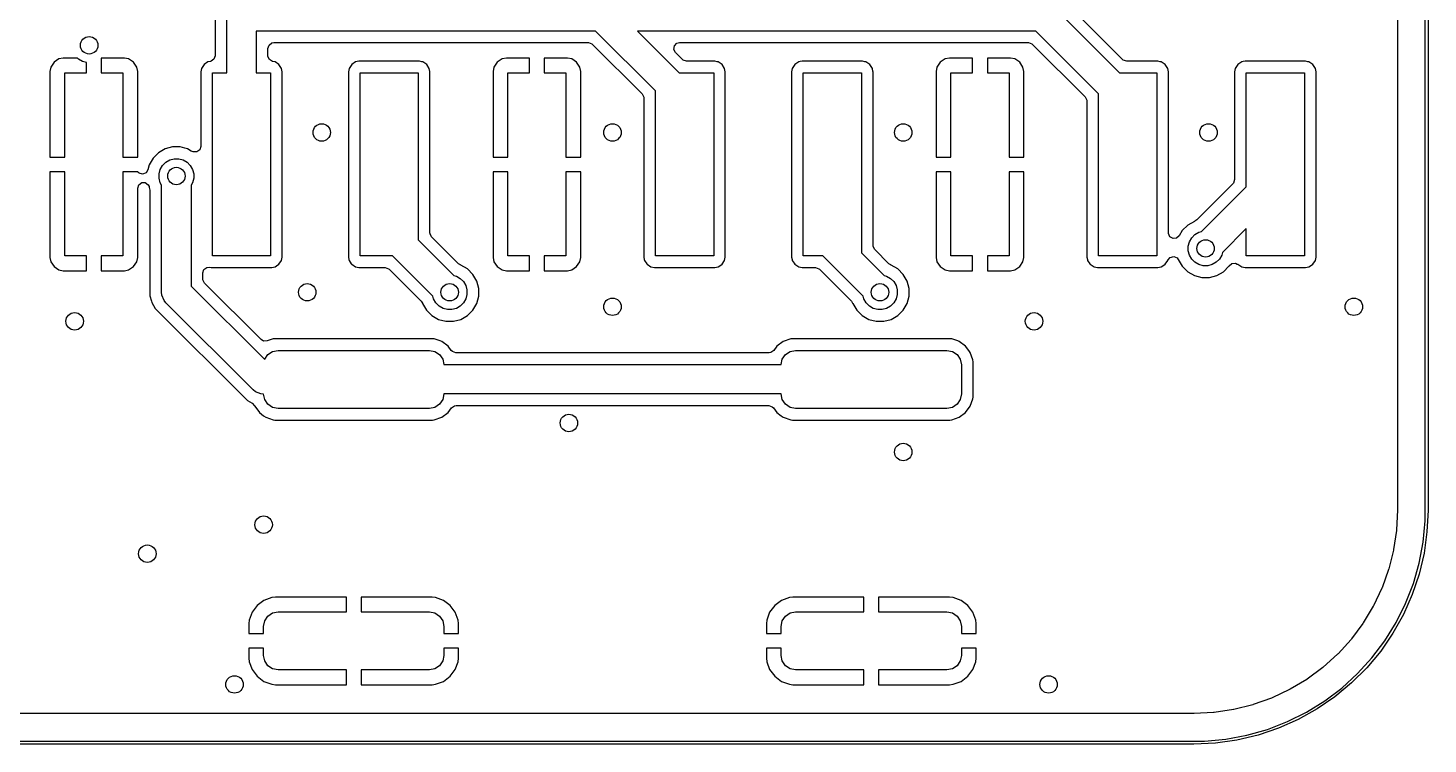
# Model space of a CAD drawing. Header units: inches. Extents: x 0.47 to 2.28, y -2.25 to -0.47.
# Drawn here: x 1.337 to 2.284, y -2.245 to -1.76 of the extents above; entities that cross this region are included whole.
import ezdxf

# ---------------------------------------------------------------- set-up
doc = ezdxf.new("R2010")
doc.units = ezdxf.units.IN
doc.header["$MEASUREMENT"] = 0
doc.layers.add('F.Cu', color=13, linetype='CONTINUOUS', true_color=0xc83434)

msp = doc.modelspace()

# ---------------------------------------------------------------- linework, layer by layer
at = {"layer": 'F.Cu', "linetype": 'CONTINUOUS'}
for p, q in [((2.28248, -2.08661), (2.28248, -0.62992)), ((2.28445, -0.62992), (2.28445, -2.08661)), ((2.26376, -1.56316), (2.26376, -2.08652)), ((1.46321, -1.72719), (1.46321, -1.77871)), ((2.07767, -1.78131), (2.03735, -1.74098)), ((1.4711, -1.79035), (1.4711, -1.75197)), ((2.0301, -1.7449), (2.07556, -1.79035)), ((1.72086, -1.76197), (1.4911, -1.76197)), ((1.4911, -1.76197), (1.4911, -1.79035)), ((1.76142, -1.80253), (1.72086, -1.76197)), ((2.01889, -1.76197), (1.74914, -1.76197)), ((1.74914, -1.76197), (1.77753, -1.79035)), ((2.06142, -1.8045), (2.01889, -1.76197)), ((1.499, -1.77381), (1.49975, -1.77149)), ((1.49975, -1.77149), (1.50172, -1.77006)), ((1.50172, -1.77006), (1.50294, -1.76986)), ((1.50294, -1.76986), (1.71595, -1.76986)), ((1.71595, -1.76986), (1.71827, -1.77062)), ((1.71827, -1.77062), (1.71874, -1.77102)), ((1.71874, -1.77102), (1.75237, -1.80464)), ((1.77382, -1.77442), (1.77421, -1.77202)), ((1.77421, -1.77202), (1.77593, -1.77029)), ((1.77593, -1.77029), (1.77772, -1.76986)), ((1.77772, -1.76986), (2.01399, -1.76986)), ((2.01399, -1.76986), (2.0163, -1.77062)), ((2.0163, -1.77062), (2.01677, -1.77102)), ((2.01677, -1.77102), (2.05237, -1.80661)), ((1.35752, -1.78093), (1.35421, -1.78314)), ((1.36043, -1.78035), (1.35752, -1.78093)), ((1.37009, -1.78035), (1.36043, -1.78035)), ((1.37076, -1.78102), (1.37009, -1.78035)), ((1.37343, -1.78257), (1.37076, -1.78102)), ((1.3861, -1.78035), (1.3861, -1.79035)), ((1.40177, -1.78035), (1.3861, -1.78035)), ((1.3861, -1.78035), (1.3861, -1.78035)), ((1.40469, -1.78093), (1.40177, -1.78035)), ((1.408, -1.78314), (1.40469, -1.78093)), ((1.40469, -1.78093), (1.40469, -1.78093)), ((1.46246, -1.78103), (1.46048, -1.78246)), ((1.46321, -1.77871), (1.46246, -1.78103)), ((1.499, -1.77871), (1.499, -1.77381)), ((1.49902, -1.77918), (1.499, -1.77871)), ((1.50004, -1.78139), (1.49902, -1.77918)), ((1.50217, -1.78258), (1.50004, -1.78139)), ((1.65752, -1.78093), (1.65421, -1.78314)), ((1.66043, -1.78035), (1.65752, -1.78093)), ((1.6761, -1.78035), (1.66043, -1.78035)), ((1.6761, -1.79035), (1.6761, -1.78035)), ((1.6761, -1.78035), (1.6761, -1.78035)), ((1.70177, -1.78035), (1.6861, -1.78035)), ((1.6861, -1.78035), (1.6861, -1.78035)), ((1.6861, -1.78035), (1.6861, -1.79035)), ((1.70469, -1.78093), (1.70177, -1.78035)), ((1.708, -1.78314), (1.70469, -1.78093)), ((1.70469, -1.78093), (1.70469, -1.78093)), ((1.77493, -1.77659), (1.77382, -1.77442)), ((1.77964, -1.78131), (1.77493, -1.77659)), ((1.78011, -1.78171), (1.77964, -1.78131)), ((1.78243, -1.78246), (1.78011, -1.78171)), ((1.95752, -1.78093), (1.95421, -1.78314)), ((1.96043, -1.78035), (1.95752, -1.78093)), ((1.9761, -1.78035), (1.96043, -1.78035)), ((1.9761, -1.79035), (1.9761, -1.78035)), ((1.9761, -1.78035), (1.9761, -1.78035)), ((2.00177, -1.78035), (1.9861, -1.78035)), ((1.9861, -1.78035), (1.9861, -1.78035)), ((1.9861, -1.78035), (1.9861, -1.79035)), ((2.00469, -1.78093), (2.00177, -1.78035)), ((2.008, -1.78314), (2.00469, -1.78093)), ((2.00469, -1.78093), (2.00469, -1.78093)), ((2.07814, -1.78171), (2.07767, -1.78131)), ((2.08046, -1.78246), (2.07814, -1.78171)), ((1.352, -1.78645), (1.35142, -1.78937)), ((1.35142, -1.78937), (1.35142, -1.84736)), ((1.35421, -1.78314), (1.352, -1.78645)), ((1.352, -1.78645), (1.352, -1.78645)), ((1.35421, -1.78314), (1.35421, -1.78314)), ((1.36142, -1.84736), (1.36142, -1.79035)), ((1.36142, -1.79035), (1.3761, -1.79035)), ((1.3761, -1.78328), (1.37343, -1.78257)), ((1.3761, -1.79035), (1.3761, -1.78328)), ((1.3861, -1.79035), (1.40079, -1.79035)), ((1.40079, -1.79035), (1.40079, -1.84736)), ((1.41021, -1.78645), (1.408, -1.78314)), ((1.408, -1.78314), (1.408, -1.78314)), ((1.41079, -1.78937), (1.41021, -1.78645)), ((1.41079, -1.84736), (1.41079, -1.78937)), ((1.45375, -1.78843), (1.45352, -1.78958)), ((1.45352, -1.78958), (1.45352, -1.78958)), ((1.45352, -1.78958), (1.45352, -1.78958)), ((1.45352, -1.78958), (1.45352, -1.84019)), ((1.45398, -1.78727), (1.45375, -1.78843)), ((1.45573, -1.78466), (1.45398, -1.78727)), ((1.45834, -1.78292), (1.45573, -1.78466)), ((1.45573, -1.78466), (1.45573, -1.78466)), ((1.46003, -1.78258), (1.45834, -1.78292)), ((1.45834, -1.78292), (1.45834, -1.78292)), ((1.46048, -1.78246), (1.46003, -1.78258)), ((1.46142, -1.91437), (1.46142, -1.79035)), ((1.46142, -1.79035), (1.4711, -1.79035)), ((1.4911, -1.79035), (1.50079, -1.79035)), ((1.50079, -1.79035), (1.50079, -1.91437)), ((1.50387, -1.78292), (1.50217, -1.78258)), ((1.50647, -1.78466), (1.50387, -1.78292)), ((1.50648, -1.78466), (1.50647, -1.78466)), ((1.50822, -1.78727), (1.50648, -1.78466)), ((1.50648, -1.78466), (1.50648, -1.78466)), ((1.50868, -1.78958), (1.50822, -1.78727)), ((1.50822, -1.78727), (1.50822, -1.78727)), ((1.50822, -1.78727), (1.50822, -1.78727)), ((1.50868, -1.91515), (1.50868, -1.78958)), ((1.55375, -1.78843), (1.55352, -1.78958)), ((1.55352, -1.78958), (1.55352, -1.91515)), ((1.55398, -1.78727), (1.55375, -1.78843)), ((1.55573, -1.78466), (1.55398, -1.78727)), ((1.55834, -1.78292), (1.55573, -1.78466)), ((1.55573, -1.78466), (1.55573, -1.78466)), ((1.55932, -1.78272), (1.55834, -1.78292)), ((1.56064, -1.78246), (1.55932, -1.78272)), ((1.60156, -1.78246), (1.56064, -1.78246)), ((1.56142, -1.91437), (1.56142, -1.79035)), ((1.56142, -1.79035), (1.60079, -1.79035)), ((1.60079, -1.79035), (1.60079, -1.90357)), ((1.6031, -1.78277), (1.60156, -1.78246)), ((1.60387, -1.78292), (1.6031, -1.78277)), ((1.60647, -1.78466), (1.60387, -1.78292)), ((1.60648, -1.78466), (1.60647, -1.78466)), ((1.60822, -1.78727), (1.60648, -1.78466)), ((1.60648, -1.78466), (1.60648, -1.78466)), ((1.60864, -1.78937), (1.60822, -1.78727)), ((1.60822, -1.78727), (1.60822, -1.78727)), ((1.60822, -1.78727), (1.60822, -1.78727)), ((1.60868, -1.78958), (1.60864, -1.78937)), ((1.60868, -1.85736), (1.60868, -1.78958)), ((1.60868, -1.78958), (1.60868, -1.78958)), ((1.60868, -1.78958), (1.60868, -1.78958)), ((1.652, -1.78645), (1.65142, -1.78937)), ((1.65142, -1.78937), (1.65142, -1.84736)), ((1.65421, -1.78314), (1.652, -1.78645)), ((1.652, -1.78645), (1.652, -1.78645)), ((1.65421, -1.78314), (1.65421, -1.78314)), ((1.66142, -1.84736), (1.66142, -1.79035)), ((1.66142, -1.79035), (1.6761, -1.79035)), ((1.6861, -1.79035), (1.70079, -1.79035)), ((1.70079, -1.79035), (1.70079, -1.84736)), ((1.71021, -1.78645), (1.708, -1.78314)), ((1.708, -1.78314), (1.708, -1.78314)), ((1.71079, -1.78937), (1.71021, -1.78645)), ((1.71079, -1.84736), (1.71079, -1.78937)), ((1.77753, -1.79035), (1.80079, -1.79035)), ((1.80156, -1.78246), (1.78243, -1.78246)), ((1.80079, -1.79035), (1.80079, -1.91437)), ((1.8031, -1.78277), (1.80156, -1.78246)), ((1.80156, -1.78246), (1.80156, -1.78246)), ((1.80387, -1.78292), (1.8031, -1.78277)), ((1.80647, -1.78466), (1.80387, -1.78292)), ((1.80648, -1.78466), (1.80647, -1.78466)), ((1.80822, -1.78727), (1.80648, -1.78466)), ((1.80648, -1.78466), (1.80648, -1.78466)), ((1.80868, -1.78958), (1.80822, -1.78727)), ((1.80822, -1.78727), (1.80822, -1.78727)), ((1.80822, -1.78727), (1.80822, -1.78727)), ((1.80868, -1.91515), (1.80868, -1.78958)), ((1.80868, -1.78958), (1.80868, -1.78958)), ((1.85375, -1.78843), (1.85352, -1.78958)), ((1.85352, -1.78958), (1.85352, -1.91515)), ((1.85398, -1.78727), (1.85375, -1.78843)), ((1.85573, -1.78466), (1.85398, -1.78727)), ((1.85834, -1.78292), (1.85573, -1.78466)), ((1.85573, -1.78466), (1.85573, -1.78466)), ((1.85932, -1.78272), (1.85834, -1.78292)), ((1.86064, -1.78246), (1.85932, -1.78272)), ((1.90156, -1.78246), (1.86064, -1.78246)), ((1.86142, -1.91437), (1.86142, -1.79035)), ((1.86142, -1.79035), (1.90079, -1.79035)), ((1.90079, -1.79035), (1.90079, -1.91224)), ((1.9031, -1.78277), (1.90156, -1.78246)), ((1.90387, -1.78292), (1.9031, -1.78277)), ((1.90647, -1.78466), (1.90387, -1.78292)), ((1.90648, -1.78466), (1.90647, -1.78466)), ((1.90822, -1.78727), (1.90648, -1.78466)), ((1.90648, -1.78466), (1.90648, -1.78466)), ((1.90864, -1.78937), (1.90822, -1.78727)), ((1.90822, -1.78727), (1.90822, -1.78727)), ((1.90822, -1.78727), (1.90822, -1.78727)), ((1.90868, -1.78958), (1.90864, -1.78937)), ((1.90868, -1.85736), (1.90868, -1.78958)), ((1.90868, -1.78958), (1.90868, -1.78958)), ((1.90868, -1.78958), (1.90868, -1.78958)), ((1.952, -1.78645), (1.95142, -1.78937)), ((1.95142, -1.78937), (1.95142, -1.84736)), ((1.95421, -1.78314), (1.952, -1.78645)), ((1.952, -1.78645), (1.952, -1.78645)), ((1.95421, -1.78314), (1.95421, -1.78314)), ((1.96142, -1.84736), (1.96142, -1.79035)), ((1.96142, -1.79035), (1.9761, -1.79035)), ((1.9861, -1.79035), (2.00079, -1.79035)), ((2.00079, -1.79035), (2.00079, -1.84736)), ((2.01021, -1.78645), (2.008, -1.78314)), ((2.008, -1.78314), (2.008, -1.78314)), ((2.01079, -1.78937), (2.01021, -1.78645)), ((2.01079, -1.84736), (2.01079, -1.78937)), ((2.07556, -1.79035), (2.10079, -1.79035)), ((2.10156, -1.78246), (2.08046, -1.78246)), ((2.10079, -1.79035), (2.10079, -1.91437)), ((2.1031, -1.78277), (2.10156, -1.78246)), ((2.10156, -1.78246), (2.10156, -1.78246)), ((2.10387, -1.78292), (2.1031, -1.78277)), ((2.10647, -1.78466), (2.10387, -1.78292)), ((2.10648, -1.78466), (2.10647, -1.78466)), ((2.10822, -1.78727), (2.10648, -1.78466)), ((2.10648, -1.78466), (2.10648, -1.78466)), ((2.10868, -1.78958), (2.10822, -1.78727)), ((2.10822, -1.78727), (2.10822, -1.78727)), ((2.10822, -1.78727), (2.10822, -1.78727)), ((2.10868, -1.89877), (2.10868, -1.78958)), ((2.10868, -1.78958), (2.10868, -1.78958)), ((2.10868, -1.78958), (2.10868, -1.78958)), ((2.15375, -1.78843), (2.15352, -1.78958)), ((2.15352, -1.78958), (2.15352, -1.78958)), ((2.15352, -1.78958), (2.15352, -1.78958)), ((2.15352, -1.78958), (2.15352, -1.86269)), ((2.15398, -1.78727), (2.15375, -1.78843)), ((2.15573, -1.78466), (2.15398, -1.78727)), ((2.15834, -1.78292), (2.15573, -1.78466)), ((2.15573, -1.78466), (2.15573, -1.78466)), ((2.15932, -1.78272), (2.15834, -1.78292)), ((2.16064, -1.78246), (2.15932, -1.78272)), ((2.20156, -1.78246), (2.16064, -1.78246)), ((2.16142, -1.86759), (2.16142, -1.79035)), ((2.16142, -1.79035), (2.20079, -1.79035)), ((2.20079, -1.79035), (2.20079, -1.91437)), ((2.2031, -1.78277), (2.20156, -1.78246)), ((2.20387, -1.78292), (2.2031, -1.78277)), ((2.20647, -1.78466), (2.20387, -1.78292)), ((2.20648, -1.78466), (2.20647, -1.78466)), ((2.20822, -1.78727), (2.20648, -1.78466)), ((2.20648, -1.78466), (2.20648, -1.78466)), ((2.20868, -1.78958), (2.20822, -1.78727)), ((2.20822, -1.78727), (2.20822, -1.78727)), ((2.20822, -1.78727), (2.20822, -1.78727)), ((2.20868, -1.91515), (2.20868, -1.78958)), ((1.75237, -1.80464), (1.75348, -1.80681)), ((1.75348, -1.80681), (1.75352, -1.80743)), ((1.75352, -1.80743), (1.75352, -1.91515)), ((1.76142, -1.91437), (1.76142, -1.80253)), ((2.05237, -1.80661), (2.05348, -1.80878)), ((2.05348, -1.80878), (2.05352, -1.8094)), ((2.05352, -1.8094), (2.05352, -1.91515)), ((2.06142, -1.91437), (2.06142, -1.8045)), ((1.35142, -1.84736), (1.35142, -1.84736)), ((1.35142, -1.84736), (1.36142, -1.84736)), ((1.40079, -1.84736), (1.41079, -1.84736)), ((1.41079, -1.84736), (1.41079, -1.84736)), ((1.42124, -1.84814), (1.41865, -1.85263)), ((1.42491, -1.84447), (1.42124, -1.84814)), ((1.4294, -1.84187), (1.42491, -1.84447)), ((1.43179, -1.84123), (1.4294, -1.84187)), ((1.4294, -1.84187), (1.4294, -1.84187)), ((1.43441, -1.84053), (1.43179, -1.84123)), ((1.4396, -1.84053), (1.43441, -1.84053)), ((1.44278, -1.84138), (1.4396, -1.84053)), ((1.44461, -1.84187), (1.44278, -1.84138)), ((1.4471, -1.84331), (1.44461, -1.84187)), ((1.44461, -1.84187), (1.44461, -1.84187)), ((1.44761, -1.8436), (1.4471, -1.84331)), ((1.44836, -1.84394), (1.44761, -1.8436)), ((1.4508, -1.84394), (1.44836, -1.84394)), ((1.45277, -1.84251), (1.4508, -1.84394)), ((1.45352, -1.84019), (1.45277, -1.84251)), ((1.65142, -1.84736), (1.65142, -1.84736)), ((1.65142, -1.84736), (1.66142, -1.84736)), ((1.70079, -1.84736), (1.71079, -1.84736)), ((1.71079, -1.84736), (1.71079, -1.84736)), ((1.95142, -1.84736), (1.95142, -1.84736)), ((1.95142, -1.84736), (1.96142, -1.84736)), ((2.00079, -1.84736), (2.01079, -1.84736)), ((2.01079, -1.84736), (2.01079, -1.84736)), ((1.36142, -1.85736), (1.35142, -1.85736)), ((1.35142, -1.85736), (1.35142, -1.85736)), ((1.35142, -1.85736), (1.35142, -1.91535)), ((1.36142, -1.91437), (1.36142, -1.85736)), ((1.41079, -1.85736), (1.40079, -1.85736)), ((1.40079, -1.85736), (1.40079, -1.91437)), ((1.41116, -1.85773), (1.41079, -1.85736)), ((1.4118, -1.85825), (1.41116, -1.85773)), ((1.41775, -1.85596), (1.41643, -1.85801)), ((1.41865, -1.85263), (1.41775, -1.85596)), ((1.41865, -1.85263), (1.41865, -1.85263)), ((1.4253, -1.85869), (1.4261, -1.85572)), ((1.4261, -1.85572), (1.42764, -1.85305)), ((1.42764, -1.85305), (1.42982, -1.85087)), ((1.42982, -1.85087), (1.43249, -1.84932)), ((1.43249, -1.84932), (1.43547, -1.84853)), ((1.43547, -1.84853), (1.43855, -1.84853)), ((1.43855, -1.84853), (1.44153, -1.84932)), ((1.44153, -1.84932), (1.4442, -1.85087)), ((1.4442, -1.85087), (1.44638, -1.85305)), ((1.44638, -1.85305), (1.44792, -1.85572)), ((1.44792, -1.85572), (1.44872, -1.85869)), ((1.60868, -1.89867), (1.60868, -1.85736)), ((1.66142, -1.85736), (1.65142, -1.85736)), ((1.65142, -1.85736), (1.65142, -1.85736)), ((1.65142, -1.85736), (1.65142, -1.91535)), ((1.66142, -1.91437), (1.66142, -1.85736)), ((1.71079, -1.85736), (1.70079, -1.85736)), ((1.70079, -1.85736), (1.70079, -1.91437)), ((1.71079, -1.91536), (1.71079, -1.85736)), ((1.71079, -1.85736), (1.71079, -1.85736)), ((1.90868, -1.90733), (1.90868, -1.85736)), ((1.96142, -1.85736), (1.95142, -1.85736)), ((1.95142, -1.85736), (1.95142, -1.85736)), ((1.95142, -1.85736), (1.95142, -1.91535)), ((1.96142, -1.91437), (1.96142, -1.85736)), ((2.01079, -1.85736), (2.00079, -1.85736)), ((2.00079, -1.85736), (2.00079, -1.91437)), ((2.01079, -1.91536), (2.01079, -1.85736)), ((2.01079, -1.85736), (2.01079, -1.85736)), ((1.41079, -1.86846), (1.41154, -1.86615)), ((1.41154, -1.86615), (1.41351, -1.86471)), ((1.41415, -1.85888), (1.4118, -1.85825)), ((1.41351, -1.86471), (1.41595, -1.86471)), ((1.41643, -1.85801), (1.41415, -1.85888)), ((1.41595, -1.86471), (1.41792, -1.86615)), ((1.41792, -1.86615), (1.41854, -1.86744)), ((1.4253, -1.86178), (1.4253, -1.85869)), ((1.4261, -1.86476), (1.4253, -1.86178)), ((1.42701, -1.86634), (1.4261, -1.86476)), ((1.42701, -1.93898), (1.42701, -1.86634)), ((1.44792, -1.86476), (1.44701, -1.86634)), ((1.44701, -1.86634), (1.44701, -1.93483)), ((1.44872, -1.86178), (1.44792, -1.86476)), ((1.44872, -1.85869), (1.44872, -1.86178)), ((2.15237, -1.86548), (2.1279, -1.88994)), ((2.15277, -1.865), (2.15237, -1.86548)), ((2.15352, -1.86269), (2.15277, -1.865)), ((1.41079, -1.91536), (1.41079, -1.86846)), ((1.41854, -1.86744), (1.41865, -1.86784)), ((1.41865, -1.86784), (1.41874, -1.86808)), ((1.41874, -1.86808), (1.41868, -1.86811)), ((1.41868, -1.86811), (1.41911, -1.86971)), ((1.41911, -1.86971), (1.41911, -1.93638)), ((2.1311, -1.89791), (2.16142, -1.86759)), ((2.12176, -1.89352), (2.11809, -1.89719)), ((2.12625, -1.89093), (2.12176, -1.89352)), ((2.12649, -1.89083), (2.12625, -1.89093)), ((2.1279, -1.88994), (2.12647, -1.89077)), ((2.12647, -1.89077), (2.12649, -1.89083)), ((1.60079, -1.90357), (1.62481, -1.92759)), ((1.60873, -1.89929), (1.60868, -1.89867)), ((1.60984, -1.90146), (1.60873, -1.89929)), ((1.628, -1.91963), (1.60984, -1.90146)), ((2.1087, -1.89919), (2.10868, -1.89877)), ((2.10969, -1.90141), (2.1087, -1.89919)), ((2.1118, -1.90263), (2.10969, -1.90141)), ((2.11423, -1.90238), (2.1118, -1.90263)), ((2.11604, -1.90075), (2.11423, -1.90238)), ((2.11809, -1.89719), (2.11604, -1.90075)), ((2.12215, -1.90775), (2.12295, -1.90477)), ((2.12295, -1.90477), (2.12449, -1.9021)), ((2.12449, -1.9021), (2.12667, -1.89992)), ((2.12667, -1.89992), (2.12934, -1.89838)), ((2.12934, -1.89838), (2.1311, -1.89791)), ((2.16142, -1.89587), (2.14524, -1.91205)), ((2.16142, -1.91437), (2.16142, -1.89587)), ((1.3761, -1.91437), (1.36142, -1.91437)), ((1.3761, -1.92437), (1.3761, -1.91437)), ((1.40079, -1.91437), (1.3861, -1.91437)), ((1.3861, -1.91437), (1.3861, -1.92437)), ((1.50079, -1.91437), (1.46142, -1.91437)), ((1.5833, -1.91437), (1.56142, -1.91437)), ((1.61066, -1.94173), (1.5833, -1.91437)), ((1.6761, -1.91437), (1.66142, -1.91437)), ((1.6761, -1.92437), (1.6761, -1.91437)), ((1.70079, -1.91437), (1.6861, -1.91437)), ((1.6861, -1.91437), (1.6861, -1.92437)), ((1.80079, -1.91437), (1.76142, -1.91437)), ((1.87464, -1.91437), (1.86142, -1.91437)), ((1.902, -1.94173), (1.87464, -1.91437)), ((1.90079, -1.91224), (1.91614, -1.92759)), ((1.90873, -1.90795), (1.90868, -1.90733)), ((1.90984, -1.91012), (1.90873, -1.90795)), ((1.91934, -1.91963), (1.90984, -1.91012)), ((1.9761, -1.91437), (1.96142, -1.91437)), ((1.9761, -1.92437), (1.9761, -1.91437)), ((2.00079, -1.91437), (1.9861, -1.91437)), ((1.9861, -1.91437), (1.9861, -1.92437)), ((2.10079, -1.91437), (2.06142, -1.91437)), ((2.10992, -1.91533), (2.11229, -1.91476)), ((2.11229, -1.91476), (2.11454, -1.91569)), ((2.12215, -1.91083), (2.12215, -1.90775)), ((2.12295, -1.91381), (2.12215, -1.91083)), ((2.12449, -1.91648), (2.12295, -1.91381)), ((2.14477, -1.91381), (2.14323, -1.91648)), ((2.14524, -1.91205), (2.14477, -1.91381)), ((2.20079, -1.91437), (2.16142, -1.91437)), ((1.35142, -1.91535), (1.352, -1.91827)), ((1.352, -1.91827), (1.35421, -1.92158)), ((1.35421, -1.92158), (1.35421, -1.92158)), ((1.35421, -1.92158), (1.35752, -1.92379)), ((1.35752, -1.92379), (1.35752, -1.92379)), ((1.35752, -1.92379), (1.36043, -1.92437)), ((1.40177, -1.92437), (1.40469, -1.92379)), ((1.40469, -1.92379), (1.408, -1.92158)), ((1.408, -1.92158), (1.41021, -1.91827)), ((1.408, -1.92158), (1.408, -1.92158)), ((1.41021, -1.91827), (1.41079, -1.91536)), ((1.41021, -1.91827), (1.41021, -1.91827)), ((1.4549, -1.92593), (1.45565, -1.92361)), ((1.45565, -1.92361), (1.45763, -1.92218)), ((1.45763, -1.92218), (1.45961, -1.92206)), ((1.45961, -1.92206), (1.46064, -1.92226)), ((1.46064, -1.92226), (1.46064, -1.92226)), ((1.46064, -1.92226), (1.50156, -1.92226)), ((1.50156, -1.92226), (1.50387, -1.92181)), ((1.50156, -1.92226), (1.50156, -1.92226)), ((1.50387, -1.92181), (1.50488, -1.92113)), ((1.50387, -1.92181), (1.50387, -1.92181)), ((1.50387, -1.92181), (1.50387, -1.92181)), ((1.50488, -1.92113), (1.50648, -1.92006)), ((1.50648, -1.92006), (1.50822, -1.91745)), ((1.50822, -1.91745), (1.50868, -1.91515)), ((1.55352, -1.91515), (1.55383, -1.91668)), ((1.55383, -1.91668), (1.55398, -1.91745)), ((1.55398, -1.91745), (1.55543, -1.91963)), ((1.55543, -1.91963), (1.55573, -1.92006)), ((1.55573, -1.92006), (1.55573, -1.92006)), ((1.55573, -1.92006), (1.55834, -1.92181)), ((1.55834, -1.92181), (1.55834, -1.92181)), ((1.55834, -1.92181), (1.55834, -1.92181)), ((1.55834, -1.92181), (1.56064, -1.92226)), ((1.56064, -1.92226), (1.5784, -1.92226)), ((1.5784, -1.92226), (1.58071, -1.92302)), ((1.58071, -1.92302), (1.58118, -1.92342)), ((1.58118, -1.92342), (1.6027, -1.94493)), ((1.62944, -1.92046), (1.628, -1.91963)), ((1.62941, -1.92052), (1.62944, -1.92046)), ((1.62965, -1.92061), (1.62941, -1.92052)), ((1.63415, -1.92321), (1.62965, -1.92061)), ((1.62965, -1.92061), (1.62965, -1.92061)), ((1.62965, -1.92061), (1.62965, -1.92061)), ((1.62965, -1.92061), (1.62965, -1.92061)), ((1.63781, -1.92688), (1.63415, -1.92321)), ((1.63415, -1.92321), (1.63415, -1.92321)), ((1.65142, -1.91535), (1.652, -1.91827)), ((1.652, -1.91827), (1.65421, -1.92158)), ((1.65421, -1.92158), (1.65421, -1.92158)), ((1.65421, -1.92158), (1.65752, -1.92379)), ((1.65752, -1.92379), (1.65752, -1.92379)), ((1.65752, -1.92379), (1.66043, -1.92437)), ((1.70177, -1.92437), (1.70469, -1.92379)), ((1.70469, -1.92379), (1.708, -1.92158)), ((1.708, -1.92158), (1.71021, -1.91827)), ((1.708, -1.92158), (1.708, -1.92158)), ((1.71021, -1.91827), (1.71079, -1.91536)), ((1.71021, -1.91827), (1.71021, -1.91827)), ((1.75352, -1.91515), (1.75383, -1.91668)), ((1.75383, -1.91668), (1.75398, -1.91745)), ((1.75398, -1.91745), (1.75543, -1.91963)), ((1.75543, -1.91963), (1.75573, -1.92006)), ((1.75573, -1.92006), (1.75573, -1.92006)), ((1.75573, -1.92006), (1.75834, -1.92181)), ((1.75834, -1.92181), (1.75834, -1.92181)), ((1.75834, -1.92181), (1.75834, -1.92181)), ((1.75834, -1.92181), (1.76064, -1.92226)), ((1.76064, -1.92226), (1.76064, -1.92226)), ((1.76064, -1.92226), (1.80156, -1.92226)), ((1.80156, -1.92226), (1.80387, -1.92181)), ((1.80156, -1.92226), (1.80156, -1.92226)), ((1.80387, -1.92181), (1.80488, -1.92113)), ((1.80387, -1.92181), (1.80387, -1.92181)), ((1.80387, -1.92181), (1.80387, -1.92181)), ((1.80488, -1.92113), (1.80648, -1.92006)), ((1.80648, -1.92006), (1.80822, -1.91745)), ((1.80822, -1.91745), (1.80868, -1.91515)), ((1.85352, -1.91515), (1.85383, -1.91668)), ((1.85383, -1.91668), (1.85398, -1.91745)), ((1.85398, -1.91745), (1.85518, -1.91924)), ((1.85518, -1.91924), (1.85573, -1.92006)), ((1.85573, -1.92006), (1.85632, -1.92046)), ((1.85632, -1.92046), (1.85834, -1.92181)), ((1.85834, -1.92181), (1.85834, -1.92181)), ((1.85834, -1.92181), (1.85834, -1.92181)), ((1.85834, -1.92181), (1.86064, -1.92226)), ((1.86064, -1.92226), (1.86973, -1.92226)), ((1.86973, -1.92226), (1.87205, -1.92302)), ((1.87205, -1.92302), (1.87252, -1.92342)), ((1.87252, -1.92342), (1.89403, -1.94493)), ((1.92078, -1.92046), (1.91934, -1.91963)), ((1.92075, -1.92052), (1.92078, -1.92046)), ((1.92099, -1.92061), (1.92075, -1.92052)), ((1.92548, -1.92321), (1.92099, -1.92061)), ((1.92099, -1.92061), (1.92099, -1.92061)), ((1.92099, -1.92061), (1.92099, -1.92061)), ((1.92915, -1.92688), (1.92548, -1.92321)), ((1.95142, -1.91535), (1.952, -1.91827)), ((1.952, -1.91827), (1.95421, -1.92158)), ((1.95421, -1.92158), (1.95421, -1.92158)), ((1.95421, -1.92158), (1.95752, -1.92379)), ((1.95752, -1.92379), (1.95752, -1.92379)), ((1.95752, -1.92379), (1.96043, -1.92437)), ((2.00177, -1.92437), (2.00469, -1.92379)), ((2.00469, -1.92379), (2.008, -1.92158)), ((2.008, -1.92158), (2.01021, -1.91827)), ((2.008, -1.92158), (2.008, -1.92158)), ((2.01021, -1.91827), (2.01079, -1.91536)), ((2.01021, -1.91827), (2.01021, -1.91827)), ((2.05352, -1.91515), (2.05383, -1.91668)), ((2.05383, -1.91668), (2.05398, -1.91745)), ((2.05398, -1.91745), (2.05543, -1.91963)), ((2.05543, -1.91963), (2.05573, -1.92006)), ((2.05573, -1.92006), (2.05573, -1.92006)), ((2.05573, -1.92006), (2.05834, -1.92181)), ((2.05834, -1.92181), (2.05834, -1.92181)), ((2.05834, -1.92181), (2.05834, -1.92181)), ((2.05834, -1.92181), (2.06064, -1.92226)), ((2.06064, -1.92226), (2.06064, -1.92226)), ((2.06064, -1.92226), (2.10156, -1.92226)), ((2.10156, -1.92226), (2.10387, -1.92181)), ((2.10156, -1.92226), (2.10156, -1.92226)), ((2.10387, -1.92181), (2.10488, -1.92113)), ((2.10387, -1.92181), (2.10387, -1.92181)), ((2.10387, -1.92181), (2.10387, -1.92181)), ((2.10488, -1.92113), (2.10648, -1.92006)), ((2.10648, -1.92006), (2.10822, -1.91745)), ((2.10822, -1.91745), (2.10833, -1.91718)), ((2.10822, -1.91745), (2.10822, -1.91745)), ((2.10833, -1.91718), (2.10992, -1.91533)), ((2.11454, -1.91569), (2.11539, -1.91672)), ((2.11539, -1.91672), (2.11809, -1.92139)), ((2.11809, -1.92139), (2.11809, -1.92139)), ((2.11809, -1.92139), (2.12176, -1.92506)), ((2.12667, -1.91866), (2.12449, -1.91648)), ((2.12934, -1.9202), (2.12667, -1.91866)), ((2.13232, -1.921), (2.12934, -1.9202)), ((2.1354, -1.921), (2.13232, -1.921)), ((2.13838, -1.9202), (2.1354, -1.921)), ((2.14105, -1.91866), (2.13838, -1.9202)), ((2.14323, -1.91648), (2.14105, -1.91866)), ((2.14596, -1.92506), (2.14963, -1.92139)), ((2.14963, -1.92139), (2.14978, -1.92113)), ((2.14978, -1.92113), (2.15159, -1.9195)), ((2.15159, -1.9195), (2.15401, -1.91924)), ((2.15401, -1.91924), (2.15533, -1.91996)), ((2.15533, -1.91996), (2.1554, -1.91985)), ((2.1554, -1.91985), (2.15573, -1.92006)), ((2.15573, -1.92006), (2.15573, -1.92006)), ((2.15573, -1.92006), (2.15573, -1.92006)), ((2.15573, -1.92006), (2.15834, -1.92181)), ((2.15834, -1.92181), (2.15834, -1.92181)), ((2.15834, -1.92181), (2.15834, -1.92181)), ((2.15834, -1.92181), (2.16064, -1.92226)), ((2.16064, -1.92226), (2.16064, -1.92226)), ((2.16064, -1.92226), (2.20156, -1.92226)), ((2.20156, -1.92226), (2.20387, -1.92181)), ((2.20156, -1.92226), (2.20156, -1.92226)), ((2.20387, -1.92181), (2.20488, -1.92113)), ((2.20387, -1.92181), (2.20387, -1.92181)), ((2.20387, -1.92181), (2.20387, -1.92181)), ((2.20488, -1.92113), (2.20648, -1.92006)), ((2.20648, -1.92006), (2.20822, -1.91745)), ((2.20822, -1.91745), (2.20868, -1.91515)), ((1.36043, -1.92437), (1.3761, -1.92437)), ((1.3861, -1.92437), (1.3861, -1.92437)), ((1.3861, -1.92437), (1.40177, -1.92437)), ((1.4549, -1.92993), (1.4549, -1.92593)), ((1.45495, -1.93055), (1.4549, -1.92993)), ((1.45606, -1.93272), (1.45495, -1.93055)), ((1.4944, -1.97106), (1.45606, -1.93272)), ((1.62481, -1.92759), (1.62657, -1.92806)), ((1.62657, -1.92806), (1.62924, -1.92961)), ((1.62924, -1.92961), (1.63142, -1.93179)), ((1.63142, -1.93179), (1.63296, -1.93446)), ((1.64041, -1.93137), (1.63781, -1.92688)), ((1.64175, -1.93638), (1.64041, -1.93137)), ((1.66043, -1.92437), (1.6761, -1.92437)), ((1.6861, -1.92437), (1.6861, -1.92437)), ((1.6861, -1.92437), (1.70177, -1.92437)), ((1.91614, -1.92759), (1.91791, -1.92806)), ((1.91791, -1.92806), (1.92058, -1.92961)), ((1.92058, -1.92961), (1.92276, -1.93179)), ((1.92276, -1.93179), (1.9243, -1.93446)), ((1.93175, -1.93137), (1.92915, -1.92688)), ((1.93309, -1.93638), (1.93175, -1.93137)), ((1.96043, -1.92437), (1.9761, -1.92437)), ((1.9861, -1.92437), (1.9861, -1.92437)), ((1.9861, -1.92437), (2.00177, -1.92437)), ((2.12176, -1.92506), (2.12176, -1.92506)), ((2.12176, -1.92506), (2.12625, -1.92765)), ((2.12625, -1.92765), (2.12625, -1.92765)), ((2.12625, -1.92765), (2.12625, -1.92765)), ((2.12625, -1.92765), (2.13126, -1.929)), ((2.13126, -1.929), (2.13126, -1.929)), ((2.13126, -1.929), (2.13645, -1.929)), ((2.13645, -1.929), (2.14146, -1.92765)), ((2.13645, -1.929), (2.13645, -1.929)), ((2.14146, -1.92765), (2.14596, -1.92506)), ((1.41911, -1.93638), (1.41911, -1.93638)), ((1.41911, -1.93638), (1.41911, -1.94133)), ((1.41911, -1.94133), (1.42008, -1.94492)), ((1.4272, -1.94093), (1.42701, -1.93898)), ((1.42869, -1.94453), (1.4272, -1.94093)), ((1.44701, -1.93483), (1.49678, -1.9846)), ((1.61114, -1.9435), (1.61066, -1.94173)), ((1.63296, -1.93446), (1.63376, -1.93743)), ((1.63376, -1.94052), (1.63296, -1.9435)), ((1.63376, -1.93743), (1.63376, -1.94052)), ((1.64041, -1.94658), (1.64175, -1.94157)), ((1.64175, -1.94157), (1.64175, -1.93638)), ((1.90247, -1.9435), (1.902, -1.94173)), ((1.9243, -1.93446), (1.9251, -1.93743)), ((1.9251, -1.94052), (1.9243, -1.9435)), ((1.9251, -1.93743), (1.9251, -1.94052)), ((1.93175, -1.94658), (1.93309, -1.94157)), ((1.93309, -1.94157), (1.93309, -1.93638)), ((1.42008, -1.94492), (1.42033, -1.94588)), ((1.42033, -1.94588), (1.42033, -1.94588)), ((1.42033, -1.94588), (1.42033, -1.94588)), ((1.42033, -1.94588), (1.42269, -1.94996)), ((1.42269, -1.94996), (1.42602, -1.95329)), ((1.42994, -1.94605), (1.42869, -1.94453)), ((1.42869, -1.94453), (1.42869, -1.94453)), ((1.48899, -2.0051), (1.42994, -1.94605)), ((1.6027, -1.94493), (1.60353, -1.94637)), ((1.60353, -1.94637), (1.60359, -1.94634)), ((1.60359, -1.94634), (1.60369, -1.94658)), ((1.60369, -1.94658), (1.60369, -1.94658)), ((1.60369, -1.94658), (1.60369, -1.94658)), ((1.60369, -1.94658), (1.60369, -1.94658)), ((1.60369, -1.94658), (1.60564, -1.94996)), ((1.60564, -1.94996), (1.60628, -1.95108)), ((1.60628, -1.95108), (1.60995, -1.95474)), ((1.61268, -1.94617), (1.61114, -1.9435)), ((1.61486, -1.94835), (1.61268, -1.94617)), ((1.61753, -1.94989), (1.61486, -1.94835)), ((1.62051, -1.95069), (1.61753, -1.94989)), ((1.62359, -1.95069), (1.62051, -1.95069)), ((1.62657, -1.94989), (1.62359, -1.95069)), ((1.62924, -1.94835), (1.62657, -1.94989)), ((1.63142, -1.94617), (1.62924, -1.94835)), ((1.63296, -1.9435), (1.63142, -1.94617)), ((1.63415, -1.95474), (1.63781, -1.95108)), ((1.63781, -1.95108), (1.64041, -1.94658)), ((1.89403, -1.94493), (1.89486, -1.94637)), ((1.89486, -1.94637), (1.89492, -1.94634)), ((1.89492, -1.94634), (1.89502, -1.94658)), ((1.89502, -1.94658), (1.89502, -1.94658)), ((1.89502, -1.94658), (1.89502, -1.94658)), ((1.89502, -1.94658), (1.89762, -1.95108)), ((1.89762, -1.95108), (1.90129, -1.95474)), ((1.90402, -1.94617), (1.90247, -1.9435)), ((1.9062, -1.94835), (1.90402, -1.94617)), ((1.90887, -1.94989), (1.9062, -1.94835)), ((1.91184, -1.95069), (1.90887, -1.94989)), ((1.91493, -1.95069), (1.91184, -1.95069)), ((1.91791, -1.94989), (1.91493, -1.95069)), ((1.92058, -1.94835), (1.91791, -1.94989)), ((1.92276, -1.94617), (1.92058, -1.94835)), ((1.9243, -1.9435), (1.92276, -1.94617)), ((1.92548, -1.95474), (1.92915, -1.95108)), ((1.92915, -1.95108), (1.93175, -1.94658)), ((1.42602, -1.95329), (1.42602, -1.95329)), ((1.42602, -1.95329), (1.48174, -2.00902)), ((1.60995, -1.95474), (1.60995, -1.95474)), ((1.60995, -1.95474), (1.61444, -1.95734)), ((1.61444, -1.95734), (1.61444, -1.95734)), ((1.61444, -1.95734), (1.61444, -1.95734)), ((1.61444, -1.95734), (1.61945, -1.95868)), ((1.61945, -1.95868), (1.61945, -1.95868)), ((1.61945, -1.95868), (1.62464, -1.95868)), ((1.62464, -1.95868), (1.62965, -1.95734)), ((1.62464, -1.95868), (1.62464, -1.95868)), ((1.62965, -1.95734), (1.63415, -1.95474)), ((1.90129, -1.95474), (1.90129, -1.95474)), ((1.90129, -1.95474), (1.90578, -1.95734)), ((1.90578, -1.95734), (1.90578, -1.95734)), ((1.90578, -1.95734), (1.90578, -1.95734)), ((1.90578, -1.95734), (1.91079, -1.95868)), ((1.91079, -1.95868), (1.91079, -1.95868)), ((1.91079, -1.95868), (1.91598, -1.95868)), ((1.91598, -1.95868), (1.92099, -1.95734)), ((1.91598, -1.95868), (1.91598, -1.95868)), ((1.92099, -1.95734), (1.92548, -1.95474)), ((1.49605, -1.97205), (1.4944, -1.97106)), ((1.50257, -1.97057), (1.49849, -1.97199)), ((1.50291, -1.97053), (1.50257, -1.97057)), ((1.50377, -1.97045), (1.50291, -1.97053)), ((1.6104, -1.97045), (1.50377, -1.97045)), ((1.6116, -1.97057), (1.6104, -1.97045)), ((1.61569, -1.97199), (1.6116, -1.97057)), ((1.85296, -1.97057), (1.84792, -1.97233)), ((1.85416, -1.97045), (1.85296, -1.97057)), ((1.9608, -1.97045), (1.85416, -1.97045)), ((1.962, -1.97057), (1.9608, -1.97045)), ((1.96608, -1.97199), (1.962, -1.97057)), ((1.49849, -1.97199), (1.49605, -1.97205)), ((1.49895, -1.98123), (1.50214, -1.9791)), ((1.50214, -1.9791), (1.50591, -1.97835)), ((1.50591, -1.97835), (1.60827, -1.97835)), ((1.60827, -1.97835), (1.61203, -1.9791)), ((1.61203, -1.9791), (1.61523, -1.98123)), ((1.61665, -1.97233), (1.61569, -1.97199)), ((1.62095, -1.97551), (1.61665, -1.97233)), ((1.62307, -1.97838), (1.62095, -1.97551)), ((1.62095, -1.97551), (1.62095, -1.97551)), ((1.62393, -1.97923), (1.62307, -1.97838)), ((1.62624, -1.97998), (1.62393, -1.97923)), ((1.83832, -1.97998), (1.62624, -1.97998)), ((1.83951, -1.9798), (1.83832, -1.97998)), ((1.8415, -1.97838), (1.83951, -1.9798)), ((1.84362, -1.97551), (1.8415, -1.97838)), ((1.84792, -1.97233), (1.84362, -1.97551)), ((1.84362, -1.97551), (1.84362, -1.97551)), ((1.84934, -1.98123), (1.85253, -1.9791)), ((1.85253, -1.9791), (1.8563, -1.97835)), ((1.8563, -1.97835), (1.95866, -1.97835)), ((1.95866, -1.97835), (1.96243, -1.9791)), ((1.96243, -1.9791), (1.96562, -1.98123)), ((1.96704, -1.97233), (1.96608, -1.97199)), ((1.97134, -1.97551), (1.96704, -1.97233)), ((1.97346, -1.97837), (1.97134, -1.97551)), ((1.97134, -1.97551), (1.97134, -1.97551)), ((1.97452, -1.97981), (1.97346, -1.97837)), ((1.97629, -1.98485), (1.97452, -1.97981)), ((1.49678, -1.9846), (1.49681, -1.98442)), ((1.49681, -1.98442), (1.49895, -1.98123)), ((1.61523, -1.98123), (1.61736, -1.98442)), ((1.61736, -1.98442), (1.61805, -1.98787)), ((1.61805, -1.98787), (1.84652, -1.98787)), ((1.84652, -1.98787), (1.84721, -1.98442)), ((1.84721, -1.98442), (1.84934, -1.98123)), ((1.96562, -1.98123), (1.96775, -1.98442)), ((1.96775, -1.98442), (1.9685, -1.98819)), ((1.9685, -1.98819), (1.9685, -2.00787)), ((1.9764, -1.98605), (1.97629, -1.98485)), ((1.9764, -2.01001), (1.9764, -1.98605)), ((1.48174, -2.00902), (1.48174, -2.00902)), ((1.48174, -2.00902), (1.48508, -2.01235)), ((1.49051, -2.00635), (1.48899, -2.0051)), ((1.49411, -2.00784), (1.49051, -2.00635)), ((1.49606, -2.00803), (1.49411, -2.00784)), ((1.49609, -2.00803), (1.49606, -2.00803)), ((1.49681, -2.01164), (1.49609, -2.00803)), ((1.61811, -2.00787), (1.61736, -2.01164)), ((1.84646, -2.00787), (1.61811, -2.00787)), ((1.84721, -2.01164), (1.84646, -2.00787)), ((1.9685, -2.00787), (1.96775, -2.01164)), ((1.48508, -2.01235), (1.48508, -2.01235)), ((1.48508, -2.01235), (1.48833, -2.01423)), ((1.48833, -2.01423), (1.48996, -2.01604)), ((1.48996, -2.01604), (1.49003, -2.01622)), ((1.49003, -2.01622), (1.49005, -2.01626)), ((1.49005, -2.01626), (1.49322, -2.02056)), ((1.49895, -2.01483), (1.49681, -2.01164)), ((1.50214, -2.01697), (1.49895, -2.01483)), ((1.50591, -2.01772), (1.50214, -2.01697)), ((1.60827, -2.01772), (1.50591, -2.01772)), ((1.61203, -2.01697), (1.60827, -2.01772)), ((1.61523, -2.01483), (1.61203, -2.01697)), ((1.61736, -2.01164), (1.61523, -2.01483)), ((1.62095, -2.02056), (1.6233, -2.01737)), ((1.6233, -2.01737), (1.62529, -2.01595)), ((1.62529, -2.01595), (1.62648, -2.01577)), ((1.62648, -2.01577), (1.83809, -2.01577)), ((1.83809, -2.01577), (1.84041, -2.01652)), ((1.84041, -2.01652), (1.84126, -2.01737)), ((1.84126, -2.01737), (1.84362, -2.02056)), ((1.84934, -2.01483), (1.84721, -2.01164)), ((1.85253, -2.01697), (1.84934, -2.01483)), ((1.8563, -2.01772), (1.85253, -2.01697)), ((1.95866, -2.01772), (1.8563, -2.01772)), ((1.96243, -2.01697), (1.95866, -2.01772)), ((1.96562, -2.01483), (1.96243, -2.01697)), ((1.96775, -2.01164), (1.96562, -2.01483)), ((1.97134, -2.02056), (1.97452, -2.01626)), ((1.97452, -2.01626), (1.97629, -2.01121)), ((1.97629, -2.01121), (1.9764, -2.01001)), ((1.49322, -2.02056), (1.49322, -2.02056)), ((1.49322, -2.02056), (1.49609, -2.02267)), ((1.49609, -2.02267), (1.49752, -2.02373)), ((1.49752, -2.02373), (1.50257, -2.0255)), ((1.50257, -2.0255), (1.50377, -2.02561)), ((1.50377, -2.02561), (1.50377, -2.02561)), ((1.50377, -2.02561), (1.6104, -2.02561)), ((1.6104, -2.02561), (1.6116, -2.0255)), ((1.6104, -2.02561), (1.6104, -2.02561)), ((1.6116, -2.0255), (1.61665, -2.02373)), ((1.61665, -2.02373), (1.62095, -2.02056)), ((1.84362, -2.02056), (1.84362, -2.02056)), ((1.84362, -2.02056), (1.84648, -2.02267)), ((1.84648, -2.02267), (1.84792, -2.02373)), ((1.84792, -2.02373), (1.85296, -2.0255)), ((1.85296, -2.0255), (1.85416, -2.02561)), ((1.85416, -2.02561), (1.85416, -2.02561)), ((1.85416, -2.02561), (1.9608, -2.02561)), ((1.9608, -2.02561), (1.962, -2.0255)), ((1.9608, -2.02561), (1.9608, -2.02561)), ((1.962, -2.0255), (1.96704, -2.02373)), ((1.96704, -2.02373), (1.97134, -2.02056)), ((2.26376, -2.08671), (2.26311, -2.09992)), ((2.26376, -2.08652), (2.26376, -2.08671)), ((2.28115, -2.10826), (2.28248, -2.09385)), ((2.28248, -2.09385), (2.28248, -2.08661)), ((2.28445, -2.08661), (2.28377, -2.10124)), ((2.26307, -2.10031), (2.26114, -2.1133)), ((2.26311, -2.09992), (2.26307, -2.10031)), ((2.28377, -2.10124), (2.28175, -2.11573)), ((2.26107, -2.11368), (2.25787, -2.12642)), ((2.26114, -2.1133), (2.26107, -2.11368)), ((2.27849, -2.12248), (2.28115, -2.10826)), ((2.27453, -2.1364), (2.27849, -2.12248)), ((2.28175, -2.11573), (2.2784, -2.12998)), ((2.25776, -2.12679), (2.25334, -2.13916)), ((2.25787, -2.12642), (2.25776, -2.12679)), ((2.2784, -2.12998), (2.27375, -2.14386)), ((2.25319, -2.13951), (2.24757, -2.15139)), ((2.25334, -2.13916), (2.25319, -2.13951)), ((2.2693, -2.14989), (2.27453, -2.1364)), ((1.49173, -2.15118), (1.48831, -2.15575)), ((1.4963, -2.14776), (1.49173, -2.15118)), ((1.49173, -2.15118), (1.49173, -2.15118)), ((1.50164, -2.14577), (1.4963, -2.14776)), ((1.4963, -2.14776), (1.4963, -2.14776)), ((1.50401, -2.14551), (1.50164, -2.14577)), ((1.50164, -2.14577), (1.50164, -2.14577)), ((1.55209, -2.14551), (1.50401, -2.14551)), ((1.55209, -2.15551), (1.55209, -2.14551)), ((1.55209, -2.14551), (1.55209, -2.14551)), ((1.61017, -2.14551), (1.56209, -2.14551)), ((1.56209, -2.14551), (1.56209, -2.14551)), ((1.56209, -2.14551), (1.56209, -2.15551)), ((1.61253, -2.14577), (1.61017, -2.14551)), ((1.61017, -2.14551), (1.61017, -2.14551)), ((1.61787, -2.14776), (1.61253, -2.14577)), ((1.61253, -2.14577), (1.61253, -2.14577)), ((1.61788, -2.14776), (1.61787, -2.14776)), ((1.62244, -2.15118), (1.61788, -2.14776)), ((1.62586, -2.15575), (1.62244, -2.15118)), ((1.62244, -2.15118), (1.62244, -2.15118)), ((1.84212, -2.15118), (1.8387, -2.15575)), ((1.84669, -2.14776), (1.84212, -2.15118)), ((1.84212, -2.15118), (1.84212, -2.15118)), ((1.85204, -2.14577), (1.84669, -2.14776)), ((1.84669, -2.14776), (1.84669, -2.14776)), ((1.8544, -2.14551), (1.85204, -2.14577)), ((1.85204, -2.14577), (1.85204, -2.14577)), ((1.90248, -2.14551), (1.8544, -2.14551)), ((1.90248, -2.15551), (1.90248, -2.14551)), ((1.90248, -2.14551), (1.90248, -2.14551)), ((1.96056, -2.14551), (1.91248, -2.14551)), ((1.91248, -2.14551), (1.91248, -2.14551)), ((1.91248, -2.14551), (1.91248, -2.15551)), ((1.96292, -2.14577), (1.96056, -2.14551)), ((1.96056, -2.14551), (1.96056, -2.14551)), ((1.96827, -2.14776), (1.96292, -2.14577)), ((1.96292, -2.14577), (1.96292, -2.14577)), ((1.97284, -2.15118), (1.96827, -2.14776)), ((1.96827, -2.14776), (1.96827, -2.14776)), ((1.97626, -2.15575), (1.97284, -2.15118)), ((1.97284, -2.15118), (1.97284, -2.15118)), ((2.24739, -2.15173), (2.24064, -2.16299)), ((2.24757, -2.15139), (2.24739, -2.15173)), ((2.26285, -2.16285), (2.2693, -2.14989)), ((2.27375, -2.14386), (2.26784, -2.15725)), ((1.48632, -2.16109), (1.48606, -2.16346)), ((1.48831, -2.15575), (1.48632, -2.16109)), ((1.48632, -2.16109), (1.48632, -2.16109)), ((1.48831, -2.15575), (1.48831, -2.15575)), ((1.49681, -2.16159), (1.49895, -2.15839)), ((1.49895, -2.15839), (1.50214, -2.15626)), ((1.50214, -2.15626), (1.50591, -2.15551)), ((1.50591, -2.15551), (1.55209, -2.15551)), ((1.56209, -2.15551), (1.60827, -2.15551)), ((1.60827, -2.15551), (1.61203, -2.15626)), ((1.61203, -2.15626), (1.61523, -2.15839)), ((1.61523, -2.15839), (1.61736, -2.16159)), ((1.62786, -2.16109), (1.62586, -2.15575)), ((1.62586, -2.15575), (1.62586, -2.15575)), ((1.62811, -2.16346), (1.62786, -2.16109)), ((1.62786, -2.16109), (1.62786, -2.16109)), ((1.83671, -2.16109), (1.83646, -2.16346)), ((1.8387, -2.15575), (1.83671, -2.16109)), ((1.83671, -2.16109), (1.83671, -2.16109)), ((1.8387, -2.15575), (1.8387, -2.15575)), ((1.84721, -2.16159), (1.84934, -2.15839)), ((1.84934, -2.15839), (1.85253, -2.15626)), ((1.85253, -2.15626), (1.8563, -2.15551)), ((1.8563, -2.15551), (1.90248, -2.15551)), ((1.91248, -2.15551), (1.95866, -2.15551)), ((1.95866, -2.15551), (1.96243, -2.15626)), ((1.96243, -2.15626), (1.96562, -2.15839)), ((1.96562, -2.15839), (1.96775, -2.16159)), ((1.97825, -2.16109), (1.97626, -2.15575)), ((1.97626, -2.15575), (1.97626, -2.15575)), ((1.9785, -2.16346), (1.97825, -2.16109)), ((1.97825, -2.16109), (1.97825, -2.16109)), ((2.26784, -2.15725), (2.26071, -2.17003)), ((1.48606, -2.16346), (1.48606, -2.16346)), ((1.48606, -2.16346), (1.48606, -2.1702)), ((1.48606, -2.1702), (1.48606, -2.1702)), ((1.48606, -2.1702), (1.49606, -2.1702)), ((1.49606, -2.16535), (1.49681, -2.16159)), ((1.49606, -2.1702), (1.49606, -2.16535)), ((1.61736, -2.16159), (1.61811, -2.16535)), ((1.61811, -2.16535), (1.61811, -2.1702)), ((1.61811, -2.1702), (1.62811, -2.1702)), ((1.62811, -2.1702), (1.62811, -2.16346)), ((1.62811, -2.16346), (1.62811, -2.16346)), ((1.62811, -2.1702), (1.62811, -2.1702)), ((1.83646, -2.16346), (1.83646, -2.16346)), ((1.83646, -2.16346), (1.83646, -2.1702)), ((1.83646, -2.1702), (1.83646, -2.1702)), ((1.83646, -2.1702), (1.84646, -2.1702)), ((1.84646, -2.16535), (1.84721, -2.16159)), ((1.84646, -2.1702), (1.84646, -2.16535)), ((1.96775, -2.16159), (1.9685, -2.16535)), ((1.9685, -2.16535), (1.9685, -2.1702)), ((1.9685, -2.1702), (1.9785, -2.1702)), ((1.9785, -2.1702), (1.9785, -2.16346)), ((1.9785, -2.1702), (1.9785, -2.1702)), ((2.24042, -2.16331), (2.2326, -2.17386)), ((2.24064, -2.16299), (2.24042, -2.16331)), ((2.26071, -2.17003), (2.25244, -2.18211)), ((2.25523, -2.17515), (2.26285, -2.16285)), ((1.48606, -2.1802), (1.48606, -2.18694)), ((1.49606, -2.1802), (1.48606, -2.1802)), ((1.48606, -2.1802), (1.48606, -2.1802)), ((1.49606, -2.18504), (1.49606, -2.1802)), ((1.62811, -2.1802), (1.61811, -2.1802)), ((1.61811, -2.1802), (1.61811, -2.18504)), ((1.62811, -2.18694), (1.62811, -2.1802)), ((1.62811, -2.1802), (1.62811, -2.1802)), ((1.84646, -2.1802), (1.83646, -2.1802)), ((1.83646, -2.1802), (1.83646, -2.1802)), ((1.83646, -2.1802), (1.83646, -2.18694)), ((1.84646, -2.18504), (1.84646, -2.1802)), ((1.9785, -2.1802), (1.9685, -2.1802)), ((1.9685, -2.1802), (1.9685, -2.18504)), ((1.9785, -2.18694), (1.9785, -2.1802)), ((1.9785, -2.1802), (1.9785, -2.1802)), ((2.23236, -2.17416), (2.22354, -2.18389)), ((2.2326, -2.17386), (2.23236, -2.17416)), ((2.24651, -2.1867), (2.25523, -2.17515)), ((1.48606, -2.18694), (1.48632, -2.1893)), ((1.48632, -2.1893), (1.48632, -2.1893)), ((1.48632, -2.1893), (1.48831, -2.19465)), ((1.49681, -2.18881), (1.49606, -2.18504)), ((1.49895, -2.192), (1.49681, -2.18881)), ((1.61736, -2.18881), (1.61523, -2.192)), ((1.61811, -2.18504), (1.61736, -2.18881)), ((1.62586, -2.19465), (1.62786, -2.1893)), ((1.62786, -2.1893), (1.62811, -2.18694)), ((1.62786, -2.1893), (1.62786, -2.1893)), ((1.62811, -2.18694), (1.62811, -2.18694)), ((1.83646, -2.18694), (1.83671, -2.1893)), ((1.83671, -2.1893), (1.83671, -2.1893)), ((1.83671, -2.1893), (1.8387, -2.19465)), ((1.84721, -2.18881), (1.84646, -2.18504)), ((1.84934, -2.192), (1.84721, -2.18881)), ((1.96775, -2.18881), (1.96562, -2.192)), ((1.9685, -2.18504), (1.96775, -2.18881)), ((1.97626, -2.19465), (1.97825, -2.1893)), ((1.97825, -2.1893), (1.9785, -2.18694)), ((1.97825, -2.1893), (1.97825, -2.1893)), ((1.9785, -2.18694), (1.9785, -2.18694)), ((2.22326, -2.18417), (2.21353, -2.19299)), ((2.22354, -2.18389), (2.22326, -2.18417)), ((2.23676, -2.19739), (2.24651, -2.1867)), ((2.25244, -2.18211), (2.24309, -2.19337)), ((1.48831, -2.19465), (1.48831, -2.19465)), ((1.48831, -2.19465), (1.49173, -2.19921)), ((1.50214, -2.19413), (1.49895, -2.192)), ((1.50591, -2.19488), (1.50214, -2.19413)), ((1.55209, -2.19488), (1.50591, -2.19488)), ((1.55209, -2.20488), (1.55209, -2.19488)), ((1.60827, -2.19488), (1.56209, -2.19488)), ((1.56209, -2.19488), (1.56209, -2.20488)), ((1.61203, -2.19413), (1.60827, -2.19488)), ((1.61523, -2.192), (1.61203, -2.19413)), ((1.62244, -2.19921), (1.62586, -2.19465)), ((1.62586, -2.19465), (1.62586, -2.19465)), ((1.8387, -2.19465), (1.8387, -2.19465)), ((1.8387, -2.19465), (1.84212, -2.19921)), ((1.85253, -2.19413), (1.84934, -2.192)), ((1.8563, -2.19488), (1.85253, -2.19413)), ((1.90248, -2.19488), (1.8563, -2.19488)), ((1.90248, -2.20488), (1.90248, -2.19488)), ((1.95866, -2.19488), (1.91248, -2.19488)), ((1.91248, -2.19488), (1.91248, -2.20488)), ((1.96243, -2.19413), (1.95866, -2.19488)), ((1.96562, -2.192), (1.96243, -2.19413)), ((1.97284, -2.19921), (1.97626, -2.19465)), ((1.97626, -2.19465), (1.97626, -2.19465)), ((2.21323, -2.19323), (2.20268, -2.20105)), ((2.21353, -2.19299), (2.21323, -2.19323)), ((2.22607, -2.20714), (2.23676, -2.19739)), ((2.24309, -2.19337), (2.23274, -2.20372)), ((1.49173, -2.19921), (1.49173, -2.19921)), ((1.49173, -2.19921), (1.4963, -2.20263)), ((1.4963, -2.20263), (1.4963, -2.20263)), ((1.4963, -2.20263), (1.50164, -2.20463)), ((1.50164, -2.20463), (1.50164, -2.20463)), ((1.50164, -2.20463), (1.50401, -2.20488)), ((1.50401, -2.20488), (1.50401, -2.20488)), ((1.50401, -2.20488), (1.55209, -2.20488)), ((1.56209, -2.20488), (1.56209, -2.20488)), ((1.56209, -2.20488), (1.61017, -2.20488)), ((1.61017, -2.20488), (1.61253, -2.20463)), ((1.61253, -2.20463), (1.61787, -2.20263)), ((1.61253, -2.20463), (1.61253, -2.20463)), ((1.61787, -2.20263), (1.61788, -2.20263)), ((1.61788, -2.20263), (1.62244, -2.19921)), ((1.62244, -2.19921), (1.62244, -2.19921)), ((1.84212, -2.19921), (1.84212, -2.19921)), ((1.84212, -2.19921), (1.84669, -2.20263)), ((1.84669, -2.20263), (1.84669, -2.20263)), ((1.84669, -2.20263), (1.85204, -2.20463)), ((1.85204, -2.20463), (1.85204, -2.20463)), ((1.85204, -2.20463), (1.8544, -2.20488)), ((1.8544, -2.20488), (1.8544, -2.20488)), ((1.8544, -2.20488), (1.90248, -2.20488)), ((1.91248, -2.20488), (1.91248, -2.20488)), ((1.91248, -2.20488), (1.96056, -2.20488)), ((1.96056, -2.20488), (1.96292, -2.20463)), ((1.96292, -2.20463), (1.96827, -2.20263)), ((1.96292, -2.20463), (1.96292, -2.20463)), ((1.96827, -2.20263), (1.97284, -2.19921)), ((1.96827, -2.20263), (1.96827, -2.20263)), ((1.97284, -2.19921), (1.97284, -2.19921)), ((2.19076, -2.2082), (2.17888, -2.21382)), ((2.1911, -2.20802), (2.19076, -2.2082)), ((2.20236, -2.20127), (2.1911, -2.20802)), ((2.20268, -2.20105), (2.20236, -2.20127)), ((2.21452, -2.21586), (2.22607, -2.20714)), ((2.23274, -2.20372), (2.22148, -2.21307)), ((2.17853, -2.21397), (2.16616, -2.21839)), ((2.17888, -2.21382), (2.17853, -2.21397)), ((2.20222, -2.22348), (2.21452, -2.21586)), ((2.22148, -2.21307), (2.20941, -2.22134)), ((2.12589, -2.22439), (0.63002, -2.22439)), ((2.12608, -2.22438), (2.12589, -2.22439)), ((2.1393, -2.22374), (2.12608, -2.22438)), ((2.13968, -2.2237), (2.1393, -2.22374)), ((2.15267, -2.22177), (2.13968, -2.2237)), ((2.15305, -2.2217), (2.15267, -2.22177)), ((2.16579, -2.2185), (2.15305, -2.2217)), ((2.16616, -2.21839), (2.16579, -2.2185)), ((2.18926, -2.22993), (2.20222, -2.22348)), ((2.20941, -2.22134), (2.19662, -2.22847)), ((2.16185, -2.23912), (2.17577, -2.23516)), ((2.18323, -2.23438), (2.16935, -2.23903)), ((2.17577, -2.23516), (2.18926, -2.22993)), ((2.19662, -2.22847), (2.18323, -2.23438)), ((0.62992, -2.24311), (2.12598, -2.24311)), ((2.12598, -2.24508), (0.62992, -2.24508)), ((2.12598, -2.24311), (2.13322, -2.24311)), ((2.14061, -2.2444), (2.12598, -2.24508)), ((2.13322, -2.24311), (2.14763, -2.24178)), ((2.1551, -2.24238), (2.14061, -2.2444)), ((2.14763, -2.24178), (2.16185, -2.23912)), ((2.16935, -2.23903), (2.1551, -2.24238))]:
    msp.add_line(p, q, dxfattribs=at)
at = {"layer": 'F.Cu'}
for centre in [(1.37795, -1.77165), (1.53543, -1.83071), (1.73228, -1.83071), (1.92913, -1.83071), (2.13583, -1.83071), (1.43701, -1.86024), (2.13386, -1.90929), (1.52559, -1.93898), (1.62205, -1.93898), (1.91339, -1.93898), (1.73228, -1.94882), (2.23425, -1.94882), (1.36811, -1.95866), (2.01772, -1.95866), (1.70276, -2.02756), (1.92913, -2.04724), (1.49606, -2.09646), (1.41732, -2.11614), (1.47638, -2.20472), (2.02756, -2.20472)]:
    msp.add_circle(centre, 0.00591, dxfattribs=at)

doc.saveas('drawing.dxf')
